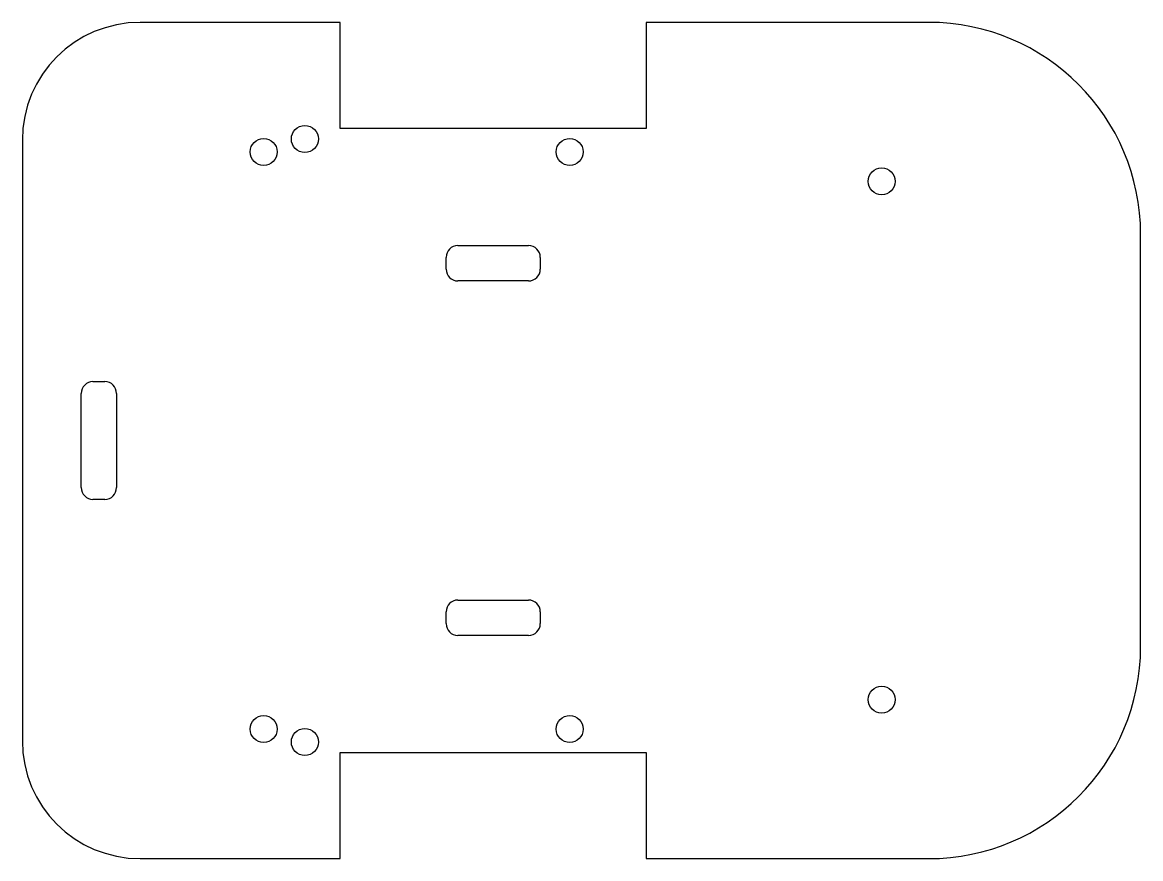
# Model space of a CAD drawing. Header units: millimetres. Extents: x -40 to 55, y -35.5 to 35.5.
import ezdxf

# ---------------------------------------------------------------- set-up
doc = ezdxf.new("R2010")
doc.units = ezdxf.units.MM

msp = doc.modelspace()

# ---------------------------------------------------------------- linework, layer by layer
for p, q in [((-13, 35.5, 18), (-30, 35.5, 18)), ((-13, 26.5, 18), (-13, 35.5, 18)), ((37, 35.5, 18), (13, 35.5, 18)), ((13, 35.5, 18), (13, 26.5, 18)), ((13, 26.5, 18), (-13, 26.5, 18)), ((-40, 25.5, 18), (-40, -25.5, 18)), ((55, -17.5, 18), (55, 17.5, 18)), ((-3, 16.55, 18), (3, 16.55, 18)), ((-4, 14.55, 18), (-4, 15.55, 18)), ((4, 15.55, 18), (4, 14.55, 18)), ((3, 13.55, 18), (-3, 13.55, 18)), ((-34, 5, 18), (-33, 5, 18)), ((-35, -4, 18), (-35, 4, 18)), ((-32, 4, 18), (-32, -4, 18)), ((-33, -5, 18), (-34, -5, 18)), ((-3, -13.55, 18), (3, -13.55, 18)), ((-4, -15.55, 18), (-4, -14.55, 18)), ((4, -14.55, 18), (4, -15.55, 18)), ((3, -16.55, 18), (-3, -16.55, 18)), ((-13, -35.5, 18), (-13, -26.5, 18)), ((-13, -26.5, 18), (13, -26.5, 18)), ((13, -26.5, 18), (13, -35.5, 18)), ((-30, -35.5, 18), (-13, -35.5, 18)), ((13, -35.5, 18), (37, -35.5, 18))]:
    msp.add_line(p, q)
for centre in [(-16, 25.6, 18), (-19.5, 24.5, 18), (6.5, 24.5, 18), (33, 22, 18), (33, -22, 18), (-19.5, -24.5, 18), (6.5, -24.5, 18), (-16, -25.6, 18)]:
    msp.add_circle(centre, 1.15)
for centre, radius, start, end in [((-30, 25.5, 18), 10, 90, 180), ((37, 17.5, 18), 18, 0, 90), ((-3, 15.55, 18), 1, 90, 180), ((3, 15.55, 18), 1, 0, 90), ((-3, 14.55, 18), 1, -180, -90), ((3, 14.55, 18), 1, 270, 360), ((-34, 4, 18), 1, 90, 180), ((-33, 4, 18), 1, 0, 90), ((-34, -4, 18), 1, -180, -90), ((-33, -4, 18), 1, 270, 360), ((-3, -14.55, 18), 1, 90, 180), ((3, -14.55, 18), 1, 0, 90), ((-3, -15.55, 18), 1, -180, -90), ((3, -15.55, 18), 1, 270, 360), ((37, -17.5, 18), 18, 270, 360), ((-30, -25.5, 18), 10, -180, -90)]:
    msp.add_arc(centre, radius, start, end)

doc.saveas('drawing.dxf')
